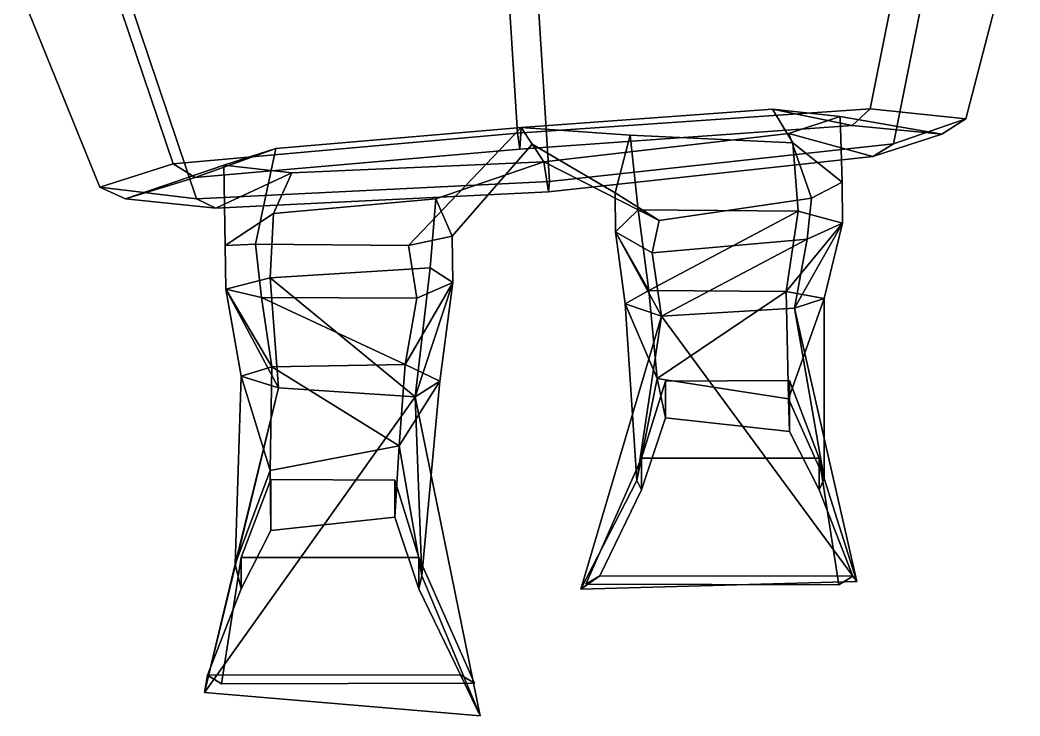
# Model space of a CAD drawing. Extents: x -246 to 230, y -162 to 362.
# Drawn here: x -137.4 to 128.2, y -161.6 to 23.2 of the extents above; entities that cross this region are included whole.
import ezdxf

# ---------------------------------------------------------------- set-up
doc = ezdxf.new("R2010")
doc.units = 0

msp = doc.modelspace()

# ---------------------------------------------------------------- linework, layer by layer
for points in [[(-5.274221, -6.834427, 114.755806), (88.376793, -0.421875, 84.600639), (99.374168, 54.526291, 87.868317), (-8.745683, 47.938019, 117.4739)], [(99.374168, 54.526291, 87.868317), (88.376793, -0.421875, 84.600639), (113.786369, -3.069534, 1.976771), (128.153549, 52.144379, 5.384144)], [(113.786369, -3.069534, 1.976771), (94.527184, -9.653671, -89.94046), (105.524559, 45.294479, -86.672775), (128.153549, 52.144379, 5.384144)], [(-5.274221, -6.834427, 114.755806), (-8.745683, 47.938019, 117.4739), (-114.461357, 37.662201, 79.004135), (-96.642815, -15.013382, 76.930962)], [(94.527184, -9.653671, -89.94046), (3.274824, -19.666626, -127.856323), (-0.200943, 35.111938, -125.13871), (105.524559, 45.294479, -86.672775)], [(-114.461357, 37.662201, 79.004135), (-137.352188, 31.205353, -5.621943), (-116.163841, -21.204498, -7.555422), (-96.642815, -15.013382, 76.930962)], [(-90.492424, -24.245193, -97.61013), (-108.310966, 28.430405, -95.536957), (-0.200943, 35.111938, -125.13871), (3.274824, -19.666626, -127.856323)], [(-116.163841, -21.204498, -7.555422), (-137.352188, 31.205353, -5.621943), (-108.310966, 28.430405, -95.536957), (-90.492424, -24.245193, -97.61013)], [(-5.274221, -6.834427, 114.755806), (-4.612788, -11.068741, 102.25058), (83.60955, -4.834946, 75.793304), (88.376793, -0.421875, 84.600639)], [(-4.612788, -11.068741, 102.25058), (-4.304572, -5.297729, 81.454735), (62.466358, -0.499603, 59.798176), (83.60955, -4.834946, 75.793304)], [(-4.304572, -5.297729, 81.454735), (24.613901, -7.382736, 59.780594), (67.810669, -9.389481, 40.373554), (62.466358, -0.499603, 59.798176)], [(62.466358, -0.499603, 59.798176), (67.810669, -9.389481, 40.373554), (80.915764, -19.862656, 1.605784), (80.399094, -2.40834, 0.764036)], [(83.60955, -4.834946, 75.793304), (62.466358, -0.499603, 59.798176), (80.399094, -2.40834, 0.764036), (107.400543, -7.141968, 1.526506)], [(80.399094, -2.40834, 0.764036), (80.915764, -19.862656, 1.605784), (72.838104, -24.096809, -41.653324), (66.767181, -6.95517, -62.254227)], [(107.400543, -7.141968, 1.526506), (80.399094, -2.40834, 0.764036), (66.767181, -6.95517, -62.254227), (89.052376, -13.004684, -78.667839)], [(88.376793, -0.421875, 84.600639), (83.60955, -4.834946, 75.793304), (107.400543, -7.141968, 1.526506), (113.786369, -3.069534, 1.976771)], [(-4.612788, -11.068741, 102.25058), (-90.832619, -18.592285, 68.562103), (-69.466011, -10.904404, 54.329144), (-4.304572, -5.297729, 81.454735)], [(-4.304572, -5.297729, 81.454735), (-69.466011, -10.904404, 54.329144), (-74.797745, -36.275894, 30.607452), (-34.235325, -36.702866, 55.100143)], [(-1.326981, -9.76712, -3.045895), (-4.304572, -5.297729, 81.454735), (-34.235325, -36.702866, 55.100143), (-22.645248, -34.183922, -5.686763)], [(20.636723, -22.67601, -2.250857), (24.613901, -7.382736, 59.780594), (-4.304572, -5.297729, 81.454735), (-1.326981, -9.76712, -3.045895)], [(113.786369, -3.069534, 1.976771), (107.400543, -7.141968, 1.526506), (89.052376, -13.004684, -78.667839), (94.527184, -9.653671, -89.94046)], [(-5.274221, -6.834427, 114.755806), (-96.642815, -15.013382, 76.930962), (-90.832619, -18.592285, 68.562103), (-4.612788, -11.068741, 102.25058)], [(66.767181, -6.95517, -62.254227), (72.838104, -24.096809, -41.653324), (32.348415, -30.009384, -66.414604), (1.769933, -14.415619, -90.932762)], [(89.052376, -13.004684, -78.667839), (66.767181, -6.95517, -62.254227), (1.769933, -14.415619, -90.932762), (2.952738, -22.424667, -112.450417)], [(26.800392, -27.162148, 24.371458), (24.613901, -7.382736, 59.780594), (20.636723, -22.67601, -2.250857), (20.725849, -33.066475, -2.71197)], [(26.800392, -27.162148, 24.371458), (69.290771, -27.548004, 17.79689), (67.810669, -9.389481, 40.373554), (24.613901, -7.382736, 59.780594)], [(1.769933, -14.415619, -90.932762), (-1.326981, -9.76712, -3.045895), (-22.645248, -34.183922, -5.686763), (-26.962406, -24.292007, -68.733055)], [(20.636723, -22.67601, -2.250857), (-1.326981, -9.76712, -3.045895), (1.769933, -14.415619, -90.932762), (32.348415, -30.009384, -66.414604)], [(94.527184, -9.653671, -89.94046), (89.052376, -13.004684, -78.667839), (2.952738, -22.424667, -112.450417), (3.274824, -19.666626, -127.856323)], [(69.290771, -27.548004, 17.79689), (81.010056, -30.737846, 1.484355), (80.915764, -19.862656, 1.605784), (67.810669, -9.389481, 40.373554)], [(-90.832619, -18.592285, 68.562103), (-109.327896, -24.234192, -7.457602), (-83.19207, -15.309921, -6.017356), (-69.466011, -10.904404, 54.329144)], [(-69.466011, -10.904404, 54.329144), (-83.19207, -15.309921, -6.017356), (-82.912704, -36.697662, -9.751945), (-74.797745, -36.275894, 30.607452)], [(-96.642815, -15.013382, 76.930962), (-116.163841, -21.204498, -7.555422), (-109.327896, -24.234192, -7.457602), (-90.832619, -18.592285, 68.562103)], [(-109.327896, -24.234192, -7.457602), (-85.389793, -26.762016, -85.89904), (-65.165192, -17.359985, -67.723259), (-83.19207, -15.309921, -6.017356)], [(-85.389793, -26.762016, -85.89904), (2.952738, -22.424667, -112.450417), (1.769933, -14.415619, -90.932762), (-65.165192, -17.359985, -67.723259)], [(-83.19207, -15.309921, -6.017356), (-65.165192, -17.359985, -67.723259), (-70.070343, -28.208839, -49.884125), (-82.912704, -36.697662, -9.751945)], [(-65.165192, -17.359985, -67.723259), (1.769933, -14.415619, -90.932762), (-26.962406, -24.292007, -68.733055), (-70.070343, -28.208839, -49.884125)], [(-116.163841, -21.204498, -7.555422), (-90.492424, -24.245193, -97.61013), (-85.389793, -26.762016, -85.89904), (-109.327896, -24.234192, -7.457602)], [(-90.492424, -24.245193, -97.61013), (3.274824, -19.666626, -127.856323), (2.952738, -22.424667, -112.450417), (-85.389793, -26.762016, -85.89904)], [(81.010056, -30.737846, 1.484355), (71.68116, -34.985077, -17.442324), (72.838104, -24.096809, -41.653324), (80.915764, -19.862656, 1.605784)], [(20.725849, -33.066475, -2.71197), (20.636723, -22.67601, -2.250857), (32.348415, -30.009384, -66.414604), (30.477907, -38.603806, -29.842712)], [(-70.940987, -45.242111, -31.651865), (-70.070343, -28.208839, -49.884125), (-26.962406, -24.292007, -68.733055), (-28.485941, -42.601883, -37.714924)], [(-22.415495, -46.494064, -10.136656), (-28.485941, -42.601883, -37.714924), (-26.962406, -24.292007, -68.733055), (-22.645248, -34.183922, -5.686763)], [(71.68116, -34.985077, -17.442324), (30.477907, -38.603806, -29.842712), (32.348415, -30.009384, -66.414604), (72.838104, -24.096809, -41.653324)], [(-82.685982, -48.261627, -14.724262), (-82.912704, -36.697662, -9.751945), (-70.070343, -28.208839, -49.884125), (-70.940987, -45.242111, -31.651865)], [(29.624523, -48.602951, 39.686821), (26.800392, -27.162148, 24.371458), (20.725849, -33.066475, -2.71197)], [(29.624523, -48.602951, 39.686821), (69.290771, -27.548004, 17.79689), (26.800392, -27.162148, 24.371458)], [(29.624523, -48.602951, 39.686821), (66.083977, -48.855835, 33.485779), (69.290771, -27.548004, 17.79689)], [(66.083977, -48.855835, 33.485779), (81.010056, -30.737846, 1.484355), (69.290771, -27.548004, 17.79689)], [(66.083977, -48.855835, 33.485779), (76.184082, -50.764938, 18.47056), (81.010056, -30.737846, 1.484355)], [(68.241402, -53.293556, 1.13974), (71.68116, -34.985077, -17.442324), (81.010056, -30.737846, 1.484355)], [(76.184082, -50.764938, 18.47056), (68.241402, -53.293556, 1.13974), (81.010056, -30.737846, 1.484355)], [(-32.016033, -50.677658, 15.128442), (-22.415495, -46.494064, -10.136656), (-22.645248, -34.183922, -5.686763), (-34.235325, -36.702866, 55.100143)], [(29.624523, -48.602951, 39.686821), (20.725849, -33.066475, -2.71197), (23.358759, -52.151703, 14.778667)], [(32.943638, -55.430206, -10.076313), (20.725849, -33.066475, -2.71197), (30.477907, -38.603806, -29.842712)], [(23.358759, -52.151703, 14.778667), (20.725849, -33.066475, -2.71197), (32.943638, -55.430206, -10.076313)], [(-73.235542, -50.491364, 2.696322), (-74.797745, -36.275894, 30.607452), (-82.912704, -36.697662, -9.751945), (-82.685982, -48.261627, -14.724262)], [(-32.016033, -50.677658, 15.128442), (-34.235325, -36.702866, 55.100143), (-74.797745, -36.275894, 30.607452), (-73.235542, -50.491364, 2.696322)], [(32.943638, -55.430206, -10.076313), (30.477907, -38.603806, -29.842712), (71.68116, -34.985077, -17.442324)], [(68.241402, -53.293556, 1.13974), (32.943638, -55.430206, -10.076313), (71.68116, -34.985077, -17.442324)], [(-32.408966, -76.829826, -25.417463), (-70.940987, -45.242111, -31.651865), (-28.485941, -42.601883, -37.714924)], [(-32.408966, -76.829826, -25.417463), (-28.485941, -42.601883, -37.714924), (-22.415495, -46.494064, -10.136656)], [(-68.684967, -74.443947, -19.954817), (-82.685982, -48.261627, -14.724262), (-70.940987, -45.242111, -31.651865)], [(-68.684967, -74.443947, -19.954817), (-70.940987, -45.242111, -31.651865), (-32.408966, -76.829826, -25.417463)], [(-35.122761, -68.2603, 22.054811), (-25.921225, -72.649574, -0.554967), (-22.415495, -46.494064, -10.136656)], [(-35.122761, -68.2603, 22.054811), (-22.415495, -46.494064, -10.136656), (-32.016033, -50.677658, 15.128442)], [(-25.921225, -72.649574, -0.554967), (-32.408966, -76.829826, -25.417463), (-22.415495, -46.494064, -10.136656)], [(-70.448929, -68.873749, 10.902164), (-73.235542, -50.491364, 2.696322), (-82.685982, -48.261627, -14.724262)], [(-70.448929, -68.873749, 10.902164), (-82.685982, -48.261627, -14.724262), (-78.632401, -71.344765, -4.743755)], [(-78.632401, -71.344765, -4.743755), (-82.685982, -48.261627, -14.724262), (-68.684967, -74.443947, -19.954817)], [(31.805065, -71.964203, 21.787638), (29.624523, -48.602951, 39.686821), (23.358759, -52.151703, 14.778667)], [(31.805065, -71.964203, 21.787638), (66.083977, -48.855835, 33.485779), (29.624523, -48.602951, 39.686821)], [(66.662941, -77.384087, 13.639832), (66.083977, -48.855835, 33.485779), (31.805065, -71.964203, 21.787638)], [(66.662941, -77.384087, 13.639832), (76.184082, -50.764938, 18.47056), (66.083977, -48.855835, 33.485779)], [(-35.122761, -68.2603, 22.054811), (-32.016033, -50.677658, 15.128442), (-73.235542, -50.491364, 2.696322)], [(-35.122761, -68.2603, 22.054811), (-73.235542, -50.491364, 2.696322), (-70.448929, -68.873749, 10.902164)], [(26.387131, -99.02977, -7.048983), (31.805065, -71.964203, 21.787638), (23.358759, -52.151703, 14.778667)], [(26.387131, -99.02977, -7.048983), (23.358759, -52.151703, 14.778667), (32.943638, -55.430206, -10.076313)], [(76.185318, -98.481674, -4.278257), (76.184082, -50.764938, 18.47056), (66.662941, -77.384087, 13.639832)], [(76.185318, -98.481674, -4.278257), (68.241402, -53.293556, 1.13974), (76.184082, -50.764938, 18.47056)], [(11.530887, -127.849045, -38.213551), (26.387131, -99.02977, -7.048983), (32.943638, -55.430206, -10.076313)], [(11.530887, -127.849045, -38.213551), (32.943638, -55.430206, -10.076313), (84.858452, -125.892784, -32.204948)], [(84.858452, -125.892784, -32.204948), (32.943638, -55.430206, -10.076313), (68.241402, -53.293556, 1.13974)], [(84.858452, -125.892784, -32.204948), (68.241402, -53.293556, 1.13974), (76.185318, -98.481674, -4.278257)], [(-70.894119, -96.372276, 4.150496), (-70.448929, -68.873749, 10.902164), (-78.632401, -71.344765, -4.743755)], [(-70.894119, -96.372276, 4.150496), (-36.64151, -89.821846, 14.305188), (-70.448929, -68.873749, 10.902164)], [(-36.64151, -89.821846, 14.305188), (-35.122761, -68.2603, 22.054811), (-70.448929, -68.873749, 10.902164)], [(-36.64151, -89.821846, 14.305188), (-25.921225, -72.649574, -0.554967), (-35.122761, -68.2603, 22.054811)], [(-80.257561, -121.232567, -7.642625), (-70.894119, -96.372276, 4.150496), (-78.632401, -71.344765, -4.743755)], [(-80.257561, -121.232567, -7.642625), (-78.632401, -71.344765, -4.743755), (-68.684967, -74.443947, -19.954817)], [(-30.620989, -124.340286, -4.385377), (-25.921225, -72.649574, -0.554967), (-36.64151, -89.821846, 14.305188)], [(-30.620989, -124.340286, -4.385377), (-32.408966, -76.829826, -25.417463), (-25.921225, -72.649574, -0.554967)], [(26.387131, -99.02977, -7.048983), (27.673773, -101.533318, 43.725594), (33.987896, -82.442009, 35.947453), (31.805065, -71.964203, 21.787638)], [(27.673773, -93.149811, 102.617195), (74.813721, -93.149811, 102.617195), (66.977409, -72.518295, 87.801697), (33.987896, -72.703598, 87.801697)], [(27.673773, -93.149811, 102.617195), (33.987896, -72.703598, 87.801697), (33.987896, -82.442009, 35.947453), (27.673773, -101.533318, 43.725594)], [(31.805065, -71.964203, 21.787638), (33.987896, -82.442009, 35.947453), (66.977409, -86.040001, 35.947453), (66.662941, -77.384087, 13.639832)], [(33.987896, -72.703598, 87.801697), (66.977409, -72.518295, 87.801697), (66.977409, -86.040001, 35.947453), (33.987896, -82.442009, 35.947453)], [(74.813721, -93.149811, 102.617195), (74.813721, -101.533318, 43.725594), (66.977409, -86.040001, 35.947453), (66.977409, -72.518295, 87.801697)], [(-88.330292, -155.276688, -26.981695), (-80.257561, -121.232567, -7.642625), (-68.684967, -74.443947, -19.954817)], [(-88.330292, -155.276688, -26.981695), (-68.684967, -74.443947, -19.954817), (-32.408966, -76.829826, -25.417463)], [(-15.149495, -161.556656, -23.679022), (-88.330292, -155.276688, -26.981695), (-32.408966, -76.829826, -25.417463)], [(-15.149495, -161.556656, -23.679022), (-32.408966, -76.829826, -25.417463), (-30.620989, -124.340286, -4.385377)], [(76.185318, -98.481674, -4.278257), (66.662941, -77.384087, 13.639832), (66.977409, -86.040001, 35.947453), (74.813721, -101.533318, 43.725594)], [(-36.64151, -89.821846, 14.305188), (-70.894119, -96.372276, 4.150496), (-70.777412, -112.334427, 35.947453), (-37.787899, -108.736435, 35.947453)], [(-30.620989, -124.340286, -4.385377), (-36.64151, -89.821846, 14.305188), (-37.787899, -108.736435, 35.947453), (-31.473774, -127.827744, 43.725594)], [(12.906889, -126.549759, 102.617195), (80.090286, -126.735077, 102.617195), (74.813721, -93.149811, 102.617195), (27.673773, -93.149811, 102.617195)], [(12.906889, -126.549759, 102.617195), (27.673773, -93.149811, 102.617195), (27.673773, -101.533318, 43.725594), (16.610764, -124.322884, 32.613968)], [(80.090286, -126.735077, 102.617195), (83.794151, -124.42878, 36.317848), (74.813721, -101.533318, 43.725594), (74.813721, -93.149811, 102.617195)], [(-80.257561, -121.232567, -7.642625), (-78.613716, -127.827744, 43.725594), (-70.777412, -112.334427, 35.947453), (-70.894119, -96.372276, 4.150496)], [(-31.473774, -119.444244, 102.617195), (-37.787899, -98.998032, 87.801697), (-70.777412, -98.812729, 87.801697), (-78.613716, -119.444244, 102.617195)], [(-78.613716, -119.444244, 102.617195), (-70.777412, -98.812729, 87.801697), (-70.777412, -112.334427, 35.947453), (-78.613716, -127.827744, 43.725594)], [(-37.787899, -98.998032, 87.801697), (-37.787899, -108.736435, 35.947453), (-70.777412, -112.334427, 35.947453), (-70.777412, -98.812729, 87.801697)], [(-31.473774, -119.444244, 102.617195), (-31.473774, -127.827744, 43.725594), (-37.787899, -108.736435, 35.947453), (-37.787899, -98.998032, 87.801697)], [(11.530887, -127.849045, -38.213551), (16.610764, -124.322884, 32.613968), (27.673773, -101.533318, 43.725594), (26.387131, -99.02977, -7.048983)], [(84.858452, -125.892784, -32.204948), (76.185318, -98.481674, -4.278257), (74.813721, -101.533318, 43.725594), (83.794151, -124.42878, 36.317848)], [(-83.890282, -153.02951, 102.617195), (-78.613716, -119.444244, 102.617195), (-78.613716, -127.827744, 43.725594), (-87.594154, -150.723206, 36.317848)], [(-16.70689, -152.844193, 102.617195), (-31.473774, -119.444244, 102.617195), (-78.613716, -119.444244, 102.617195), (-83.890282, -153.02951, 102.617195)], [(-16.70689, -152.844193, 102.617195), (-20.410763, -150.61731, 32.613968), (-31.473774, -127.827744, 43.725594), (-31.473774, -119.444244, 102.617195)], [(-88.330292, -155.276688, -26.981695), (-87.594154, -150.723206, 36.317848), (-78.613716, -127.827744, 43.725594), (-80.257561, -121.232567, -7.642625)], [(-15.149495, -161.556656, -23.679022), (-30.620989, -124.340286, -4.385377), (-31.473774, -127.827744, 43.725594), (-20.410763, -150.61731, 32.613968)], [(84.858452, -125.892784, -32.204948), (83.794151, -124.42878, 36.317848), (16.610764, -124.322884, 32.613968), (11.530887, -127.849045, -38.213551)], [(80.090286, -126.735077, 102.617195), (12.906889, -126.549759, 102.617195), (16.610764, -124.322884, 32.613968), (83.794151, -124.42878, 36.317848)], [(-88.330292, -155.276688, -26.981695), (-15.149495, -161.556656, -23.679022), (-20.410763, -150.61731, 32.613968), (-87.594154, -150.723206, 36.317848)], [(-83.890282, -153.02951, 102.617195), (-87.594154, -150.723206, 36.317848), (-20.410763, -150.61731, 32.613968), (-16.70689, -152.844193, 102.617195)]]:
    msp.add_3dface(points)

doc.saveas('drawing.dxf')
